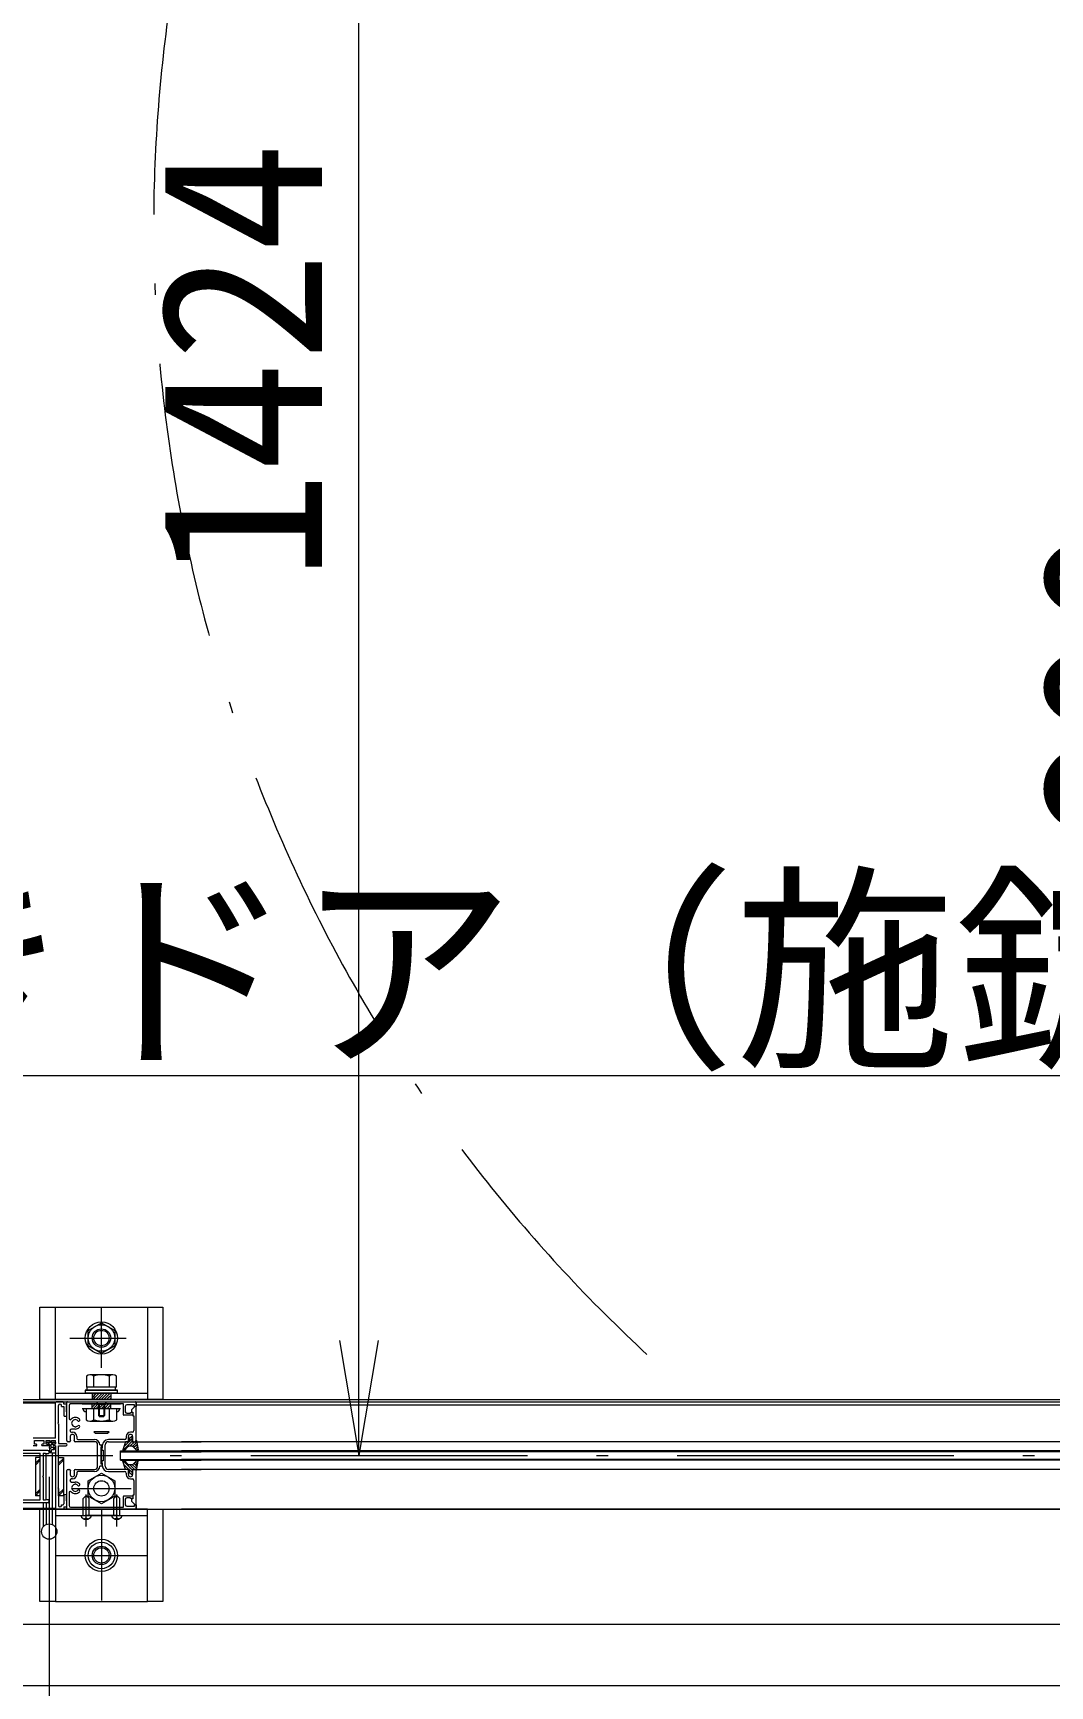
# Model space of a CAD drawing. Header units: millimetres. Extents: x -13466 to 37833, y -11727 to 34084.
# Drawn here: x 8588 to 9250, y 11488 to 12564 of the extents above; entities that cross this region are included whole.
import ezdxf

# ---------------------------------------------------------------- set-up
doc = ezdxf.new("R2010")
doc.units = ezdxf.units.MM
doc.header["$LTSCALE"] = 30
doc.header["$PDSIZE"] = 300
doc.linetypes.add('SXF_一点短鎖線', pattern=[9.25, 6, -1.5, 0.25, -1.5])
for name, color, linetype, lineweight in [('D-BMK', 2, 'SXF_一点短鎖線', 13), ('D-STR-DIM', 7, 'Continuous', 13), ('D-STR-HTXT', 7, 'Continuous', 13), ('D-STR-STR1', 2, 'Continuous', 13), ('D-STR-TXT', 7, 'Continuous', 13)]:
    doc.layers.add(name, color=color, linetype=linetype, lineweight=lineweight)
doc.styles.add('MS ゴシック', font='MS Gothic.ttf')
doc.dimstyles.new('DIM-30-F', dxfattribs={"dimscale": 30, "dimtxt": 3.5, "dimasz": 2.5, "dimexe": 0, "dimexo": 2, "dimgap": 0.8, "dimtad": 1, "dimdec": 0, "dimzin": 0, "dimdsep": 46, "dimtxsty": 'MS ゴシック', "dimblk": 'OPEN', "dimcen": 0.1, "dimaunit": 1, "dimadec": 4, "dimazin": 0, "dimtfac": 1, "dimtdec": 0, "dimtmove": 2, "dimatfit": 3, "dimldrblk": 'OPEN', "dimfxl": 1, "dimtolj": 1, "dimtzin": 0, "dimlwd": -1, "dimlwe": -1, "dimarcsym": 2})

# ---------------------------------------------------------------- blocks, each defined once
blk = doc.blocks.new('_Open')
at = {"color": 0, "linetype": 'ByBlock', "lineweight": -2}
for p, q in [((-1, 0.167), (0, 0)), ((-1, -0.167), (0, 0)), ((0, 0), (-1, 0))]:
    blk.add_line(p, q, dxfattribs=at)
blk = doc.blocks.new('*D16')
at = {"layer": 'D-STR-DIM', "color": 0, "transparency": 16777216}
for p, q in [((10066.3, 11898), (10066.3, 11838)), ((10282.3, 11898), (10282.3, 11838)), ((10207.3, 11838), (10141.3, 11838))]:
    blk.add_line(p, q, dxfattribs=at)
at = {"layer": 'Defpoints', "color": 0, "transparency": 16777216}
for p in [(10066.3, 11838), (10066.3, 11838), (10282.3, 11838)]:
    blk.add_point(p, dxfattribs=at)
at = {"layer": 'D-STR-DIM', "color": 0, "transparency": 16777216, "xscale": 75, "yscale": 75, "zscale": 75, "rotation": 180}
blk.add_blockref('_Open', (10066.3, 11838), dxfattribs=at)
at = {"layer": 'D-STR-DIM', "color": 0, "transparency": 16777216, "xscale": 75, "yscale": 75, "zscale": 75}
blk.add_blockref('_Open', (10282.3, 11838), dxfattribs=at)
at = {"layer": 'D-STR-DIM', "color": 0, "transparency": 16777216, "insert": (10174.3, 12031.5), "char_height": 105, "width": 28696.388, "attachment_point": 5, "style": 'MS ゴシック'}
blk.add_mtext('\\A1;216', dxfattribs=at)
blk = doc.blocks.new('*D18')
at = {"layer": 'D-STR-DIM', "color": 0, "transparency": 16777216}
for p, q in [((9606.3, 12438), (9373.9, 12438)), ((9373.9, 12363), (9373.9, 11913)), ((9606.3, 11838), (9373.9, 11838))]:
    blk.add_line(p, q, dxfattribs=at)
at = {"layer": 'Defpoints', "color": 0, "transparency": 16777216}
for p in [(9666.3, 12438), (9373.9, 11838), (9666.3, 11838)]:
    blk.add_point(p, dxfattribs=at)
at = {"layer": 'D-STR-DIM', "color": 0, "transparency": 16777216, "xscale": 75, "yscale": 75, "zscale": 75}
for p, rotation in [((9373.9, 12438), 90), ((9373.9, 11838), 270)]:
    blk.add_blockref('_Open', p, dxfattribs=dict(at, rotation=rotation))
at = {"layer": 'D-STR-DIM', "color": 0, "transparency": 16777216, "insert": (9297.4, 12138), "char_height": 105, "width": 28708.573, "attachment_point": 5, "rotation": 90, "style": 'MS ゴシック'}
blk.add_mtext('\\A1;600', dxfattribs=at)
blk = doc.blocks.new('*D19')
at = {"layer": 'D-STR-DIM', "color": 0, "transparency": 16777216}
for p, q in [((9666.3, 12498), (9666.3, 12587)), ((9741.3, 12587), (9991.3, 12587)), ((10066.3, 12498), (10066.3, 12587))]:
    blk.add_line(p, q, dxfattribs=at)
at = {"layer": 'Defpoints', "color": 0, "transparency": 16777216}
for p in [(10066.3, 12587), (9666.3, 12438), (10066.3, 12438)]:
    blk.add_point(p, dxfattribs=at)
at = {"layer": 'D-STR-DIM', "color": 0, "transparency": 16777216, "xscale": 75, "yscale": 75, "zscale": 75, "rotation": 180}
blk.add_blockref('_Open', (9666.3, 12587), dxfattribs=at)
at = {"layer": 'D-STR-DIM', "color": 0, "transparency": 16777216, "xscale": 75, "yscale": 75, "zscale": 75}
blk.add_blockref('_Open', (10066.3, 12587), dxfattribs=at)
at = {"layer": 'D-STR-DIM', "color": 0, "transparency": 16777216, "insert": (9866.3, 12663.5), "char_height": 105, "width": 28854.797, "attachment_point": 5, "style": 'MS ゴシック'}
blk.add_mtext('\\A1;400', dxfattribs=at)
blk = doc.blocks.new('*D20')
at = {"layer": 'D-STR-DIM', "color": 0, "transparency": 16777216}
for p, q in [((8743.3, 12827.5), (8769.9, 12881.2)), ((8837.1, 12848), (9599.1, 12471.3)), ((9692.9, 12491.8), (9666.3, 12438))]:
    blk.add_line(p, q, dxfattribs=at)
at = {"layer": 'Defpoints', "color": 0, "transparency": 16777216}
for p in [(8769.9, 12881.2), (9666.3, 12438), (9666.3, 12438)]:
    blk.add_point(p, dxfattribs=at)
at = {"layer": 'D-STR-DIM', "color": 0, "transparency": 16777216, "xscale": 75, "yscale": 75, "zscale": 75}
for p, rotation in [((8769.9, 12881.2), 153.6900675261025), ((9666.3, 12438), 333.6900675261025)]:
    blk.add_blockref('_Open', p, dxfattribs=dict(at, rotation=rotation))
at = {"layer": 'D-STR-DIM', "color": 0, "transparency": 16777216, "insert": (9252, 12728.2), "char_height": 105, "width": 46998.713, "attachment_point": 5, "rotation": 333.6901, "style": 'MS ゴシック'}
blk.add_mtext('\\A1;R1000', dxfattribs=at)
blk = doc.blocks.new('*D21')
at = {"layer": 'D-STR-DIM', "color": 0, "transparency": 16777216}
for p, q in [((8392.3, 13062.4), (8799.8, 13062.4)), ((8799.8, 11713), (8799.8, 12987.4)), ((8784.9, 11638), (8799.8, 11638))]:
    blk.add_line(p, q, dxfattribs=at)
at = {"layer": 'Defpoints', "color": 0, "transparency": 16777216}
for p in [(8332.3, 13062.4), (8799.8, 13062.4), (8724.9, 11638)]:
    blk.add_point(p, dxfattribs=at)
at = {"layer": 'D-STR-DIM', "color": 0, "transparency": 16777216, "xscale": 75, "yscale": 75, "zscale": 75}
for p, rotation in [((8799.8, 13062.4), 90), ((8799.8, 11638), 270)]:
    blk.add_blockref('_Open', p, dxfattribs=dict(at, rotation=rotation))
at = {"layer": 'D-STR-DIM', "color": 0, "transparency": 16777216, "insert": (8723.3, 12350.2), "char_height": 105, "width": 40711.096, "attachment_point": 5, "rotation": 90, "style": 'MS ゴシック'}
blk.add_mtext('\\A1;1424', dxfattribs=at)
blk = doc.blocks.new('*D22')
at = {"layer": 'D-STR-DIM', "color": 0, "transparency": 16777216}
for p, q in [((8392.3, 14138), (8799.8, 14138)), ((8799.8, 14063), (8799.8, 13137.4)), ((8392.3, 13062.4), (8799.8, 13062.4))]:
    blk.add_line(p, q, dxfattribs=at)
at = {"layer": 'Defpoints', "color": 0, "transparency": 16777216}
for p in [(8332.3, 14138), (8332.3, 13062.4), (8799.8, 13062.4)]:
    blk.add_point(p, dxfattribs=at)
at = {"layer": 'D-STR-DIM', "color": 0, "transparency": 16777216, "xscale": 75, "yscale": 75, "zscale": 75}
for p, rotation in [((8799.8, 14138), 90), ((8799.8, 13062.4), 270)]:
    blk.add_blockref('_Open', p, dxfattribs=dict(at, rotation=rotation))
at = {"layer": 'D-STR-DIM', "color": 0, "transparency": 16777216, "insert": (8723.3, 13600.2), "char_height": 105, "width": 38822.375, "attachment_point": 5, "rotation": 90, "style": 'MS ゴシック'}
blk.add_mtext('\\A1;1076', dxfattribs=at)

msp = doc.modelspace()

# ---------------------------------------------------------------- linework, layer by layer
at = {"layer": 'D-BMK', "linetype": 'SXF_一点短鎖線'}
msp.add_line((5399.481, 11638.012), (10988.159, 11638.012), dxfattribs=at)
at = {"layer": 'D-STR-HTXT', "linetype": 'Continuous'}
for points in [[(6032.306, 14288.012), (10432.306, 14288.012), (10432.306, 11488.012), (6032.306, 11488.012), (6032.306, 14288.012)], [(7974.018, 11671.963), (8190.283, 11885.486), (9598.009, 11885.486)]]:
    msp.add_lwpolyline(points, dxfattribs=at)
at = {"layer": 'D-STR-STR1', "linetype": 'Continuous', "lineweight": 9}
for p, q in [((8592.306, 11674.512), (8592.306, 11734.512)), ((8592.306, 11734.512), (8602.306, 11734.512)), ((8602.306, 11674.512), (8602.306, 11734.512)), ((8602.306, 11734.512), (8662.306, 11734.512)), ((8632.306, 11695.174), (8632.306, 11733.851)), ((8662.306, 11734.512), (8662.306, 11674.512)), ((8662.306, 11734.512), (8672.306, 11734.512)), ((8672.306, 11734.512), (8672.306, 11674.512)), ((8623.646, 11719.512), (8632.306, 11724.512)), ((8623.646, 11709.512), (8623.646, 11719.512)), ((8632.306, 11724.512), (8640.967, 11719.512)), ((8640.967, 11719.512), (8640.967, 11709.512)), ((8611.815, 11714.512), (8648.439, 11714.512)), ((8632.306, 11704.512), (8623.646, 11709.512)), ((8640.967, 11709.512), (8632.306, 11704.512)), ((8622.506, 11689.779), (8622.506, 11682.512)), ((8639.806, 11690.637), (8624.806, 11690.637)), ((8627.306, 11682.512), (8627.306, 11689.779)), ((8637.306, 11689.779), (8637.306, 11682.512)), ((8642.106, 11682.512), (8642.106, 11689.779)), ((8602.306, 11678.512), (8662.306, 11678.512)), ((8621.806, 11680.512), (8621.806, 11678.512)), ((8642.806, 11680.512), (8621.806, 11680.512)), ((8621.806, 11680.512), (8642.806, 11680.512)), ((8642.806, 11678.512), (8621.806, 11678.512)), ((8642.106, 11682.512), (8622.506, 11682.512)), ((8642.106, 11680.512), (8622.506, 11680.512)), ((8623.106, 11680.512), (8623.106, 11682.512)), ((8641.506, 11680.512), (8623.106, 11680.512)), ((8626.306, 11678.512), (8626.306, 11674.512)), ((8626.306, 11677.521), (8627.297, 11678.512)), ((8626.306, 11675.754), (8627.306, 11676.754)), ((8627.306, 11676.754), (8628.306, 11677.754)), ((8627.306, 11674.986), (8628.306, 11675.986)), ((8628.306, 11677.754), (8629.065, 11678.512)), ((8628.306, 11675.986), (8630.833, 11678.512)), ((8628.601, 11674.512), (8632.306, 11678.218)), ((8630.368, 11674.512), (8632.306, 11676.45)), ((8632.306, 11678.218), (8632.601, 11678.512)), ((8632.306, 11676.45), (8634.368, 11678.512)), ((8632.306, 11674.683), (8636.136, 11678.512)), ((8633.904, 11674.512), (8636.306, 11676.915)), ((8636.306, 11676.915), (8637.306, 11677.915)), ((8636.306, 11675.147), (8637.306, 11676.147)), ((8637.306, 11677.915), (8637.904, 11678.512)), ((8637.306, 11676.147), (8638.306, 11677.147)), ((8637.44, 11674.512), (8638.306, 11675.379)), ((8638.306, 11678.512), (8638.306, 11674.512)), ((8641.506, 11680.512), (8641.506, 11682.512)), ((8642.806, 11678.512), (8642.806, 11680.512)), ((8602.306, 11674.512), (8592.306, 11674.512)), ((8662.306, 11674.512), (8602.306, 11674.512)), ((8626.833, 11674.512), (8627.306, 11674.986)), ((8632.136, 11674.512), (8632.306, 11674.683)), ((8635.672, 11674.512), (8636.306, 11675.147)), ((8672.306, 11674.512), (8662.306, 11674.512)), ((8622.306, 11612.012), (8620.306, 11610.012)), ((8622.306, 11591.904), (8622.306, 11612.691)), ((8622.306, 11612.012), (8624.306, 11610.012)), ((8642.306, 11612.012), (8640.306, 11610.012)), ((8642.306, 11591.904), (8642.306, 11612.691)), ((8642.306, 11612.012), (8644.306, 11610.012)), ((8592.306, 11543.012), (8592.306, 11603.012)), ((8592.306, 11603.012), (8672.306, 11603.012)), ((8602.306, 11603.012), (8602.306, 11543.012)), ((8662.306, 11603.012), (8602.306, 11603.012)), ((8610.106, 11603.012), (8654.506, 11603.012)), ((8620.306, 11599.012), (8620.306, 11610.012)), ((8624.306, 11599.012), (8624.306, 11610.012)), ((8632.306, 11603.012), (8632.306, 11545.685)), ((8640.306, 11599.012), (8640.306, 11610.012)), ((8644.306, 11599.012), (8644.306, 11610.012)), ((8662.306, 11543.012), (8662.306, 11603.012)), ((8672.306, 11603.012), (8672.306, 11543.012)), ((8602.306, 11599.012), (8662.306, 11599.012)), ((8618.806, 11599.012), (8625.806, 11599.012)), ((8619.306, 11599.012), (8625.306, 11599.012)), ((8642.806, 11599.012), (8621.806, 11599.012)), ((8632.306, 11592.351), (8632.306, 11543.674)), ((8638.806, 11599.012), (8645.806, 11599.012)), ((8639.306, 11599.012), (8645.306, 11599.012)), ((8602.968, 11573.012), (8661.645, 11573.012)), ((8602.306, 11543.012), (8592.306, 11543.012)), ((8602.306, 11543.012), (8662.306, 11543.012)), ((8672.306, 11543.012), (8662.306, 11543.012))]:
    msp.add_line(p, q, dxfattribs=at)
at = {"layer": 'D-STR-STR1', "linetype": 'Continuous'}
for p, q in [((6227.007, 11673.013), (10237.306, 11673.013)), ((6283.808, 11674.513), (10180.806, 11674.513)), ((7862.306, 11672.312), (8602.306, 11672.312)), ((8602.306, 11649.312), (8602.306, 11672.512)), ((8607.306, 11673.012), (8602.806, 11673.012)), ((8604.306, 11659.471), (8604.306, 11670.512)), ((8606.306, 11670.012), (8606.306, 11670.512)), ((8606.306, 11670.012), (8607.806, 11670.012)), ((8607.806, 11671.512), (8607.806, 11672.512)), ((8609.806, 11671.512), (8607.806, 11671.512)), ((8607.806, 11670.012), (8607.806, 11664.012)), ((8609.606, 11667.471), (8609.606, 11670.512)), ((8609.606, 11670.512), (8609.806, 11670.512)), ((8609.606, 11666.554), (8609.606, 11664.512)), ((8610.106, 11673.012), (8609.806, 11673.012)), ((8609.806, 11647.812), (8609.806, 11672.712)), ((8609.806, 11670.512), (8609.806, 11671.512)), ((8610.106, 11673.012), (8654.506, 11673.012)), ((8611.206, 11670.612), (8611.206, 11662.145)), ((8646.606, 11671.612), (8612.206, 11671.612)), ((8619.806, 11671.612), (8644.806, 11671.612)), ((8619.806, 11668.612), (8644.806, 11668.612)), ((8622.306, 11668.612), (8622.306, 11661.345)), ((8622.306, 11668.612), (8642.306, 11668.612)), ((8626.306, 11668.612), (8626.306, 11671.612)), ((8626.306, 11671.334), (8626.585, 11671.612)), ((8626.306, 11669.566), (8628.353, 11671.612)), ((8627.121, 11668.612), (8630.121, 11671.612)), ((8627.306, 11661.345), (8627.306, 11668.612)), ((8628.806, 11673.012), (8635.806, 11673.012)), ((8628.806, 11673.012), (8630.306, 11671.512)), ((8628.889, 11668.612), (8631.889, 11671.612)), ((8630.306, 11671.612), (8630.306, 11668.612)), ((8630.306, 11671.512), (8634.306, 11671.512)), ((8630.306, 11671.512), (8630.306, 11664.115)), ((8630.656, 11668.612), (8632.306, 11670.263)), ((8630.806, 11671.512), (8630.806, 11663.512)), ((8632.306, 11670.263), (8633.656, 11671.612)), ((8632.424, 11668.612), (8635.424, 11671.612)), ((8633.806, 11671.512), (8633.806, 11663.512)), ((8634.192, 11668.612), (8637.192, 11671.612)), ((8635.806, 11673.012), (8634.306, 11671.512)), ((8634.306, 11671.612), (8634.306, 11668.612)), ((8634.306, 11671.512), (8634.306, 11664.115)), ((8635.96, 11668.612), (8638.306, 11670.959)), ((8637.306, 11668.612), (8637.306, 11661.345)), ((8637.727, 11668.612), (8638.306, 11669.191)), ((8638.306, 11668.612), (8638.306, 11671.612)), ((8642.306, 11661.345), (8642.306, 11668.612)), ((8646.606, 11664.612), (8646.606, 11671.612)), ((8647.806, 11670.012), (8647.806, 11666.512)), ((8653.806, 11671.012), (8648.806, 11671.012)), ((8648.806, 11665.512), (8651.206, 11665.512)), ((8651.206, 11665.512), (8651.206, 11666.012)), ((8651.206, 11666.012), (8652.706, 11666.012)), ((8654.006, 11669.912), (8651.906, 11667.812)), ((8651.906, 11667.812), (8651.906, 11666.212)), ((8651.906, 11666.212), (8652.806, 11666.212)), ((8652.706, 11666.012), (8652.706, 11664.612)), ((8652.806, 11666.212), (8652.806, 11663.912)), ((8653.806, 11670.012), (8653.806, 11671.012)), ((8654.806, 11670.012), (8653.806, 11670.012)), ((8654.806, 11669.912), (8654.006, 11669.912)), ((8654.506, 11673.012), (9436.665, 11673.012)), ((8654.806, 11672.712), (8654.806, 11670.012)), ((8654.806, 11647.812), (8654.806, 11672.712)), ((9459.806, 11670.812), (8654.806, 11670.812)), ((8654.806, 11647.812), (8654.806, 11669.912)), ((8683.377, 11673.012), (8683.385, 11673.012)), ((8604.306, 11658.554), (8604.306, 11654.712)), ((8609.806, 11663.512), (8608.306, 11663.512)), ((8609.806, 11664.512), (8609.606, 11664.512)), ((8609.806, 11663.512), (8609.806, 11664.512)), ((8613.113, 11659.512), (8612.806, 11659.012)), ((8612.806, 11659.012), (8613.113, 11658.512)), ((8615.306, 11655.262), (8612.831, 11655.262)), ((8615.306, 11661.512), (8614.806, 11661.206)), ((8614.806, 11656.819), (8615.306, 11656.512)), ((8615.806, 11661.206), (8615.306, 11661.512)), ((8615.306, 11656.512), (8615.806, 11656.819)), ((8624.806, 11660.487), (8639.806, 11660.487)), ((8630.306, 11664.115), (8630.806, 11663.615)), ((8630.306, 11664.012), (8634.306, 11664.012)), ((8630.806, 11663.512), (8633.806, 11663.512)), ((8633.806, 11663.615), (8634.306, 11664.115)), ((8652.406, 11664.312), (8646.906, 11664.312)), ((8652.806, 11663.912), (8653.406, 11663.912)), ((8653.406, 11663.912), (8653.406, 11659.471)), ((8653.406, 11658.554), (8653.406, 11654.212)), ((8602.306, 11649.312), (8587.806, 11649.312)), ((8589.806, 11644.312), (8587.806, 11644.312)), ((8588.806, 11647.812), (8594.806, 11647.812)), ((8588.806, 11645.312), (8588.806, 11647.812)), ((8589.806, 11645.312), (8588.806, 11645.312)), ((8594.806, 11645.312), (8593.806, 11645.312)), ((8597.306, 11644.312), (8593.806, 11644.312)), ((8594.806, 11647.812), (8594.806, 11645.312)), ((8596.306, 11647.812), (8598.806, 11647.812)), ((8596.306, 11645.312), (8596.306, 11647.812)), ((8596.306, 11646.812), (8602.306, 11646.812)), ((8597.306, 11645.312), (8596.306, 11645.312)), ((8596.806, 11645.412), (8598.31, 11645.412)), ((8599.1, 11646.812), (8597.7, 11645.412)), ((8598.31, 11645.412), (8598.442, 11639.812)), ((8599.489, 11645.08), (8598.345, 11643.936)), ((8599.842, 11643.312), (8598.393, 11641.863)), ((8598.806, 11647.812), (8598.806, 11646.812)), ((8598.806, 11646.812), (8599.806, 11646.812)), ((8599.476, 11645.412), (8601.806, 11645.412)), ((8599.558, 11643.312), (8599.476, 11645.412)), ((8601.551, 11643.312), (8599.558, 11643.312)), ((8599.806, 11647.812), (8602.306, 11647.812)), ((8599.806, 11646.812), (8599.806, 11647.812)), ((8601.221, 11646.812), (8599.821, 11645.412)), ((8601.858, 11643.207), (8600.464, 11641.812)), ((8602.306, 11645.312), (8601.306, 11645.312)), ((8602.306, 11644.312), (8601.306, 11644.312)), ((8602.306, 11645.312), (8602.306, 11647.812)), ((8602.306, 11646.812), (8602.306, 11645.912)), ((8602.306, 11646.812), (8602.306, 11645.912)), ((8602.306, 11644.312), (8602.306, 11603.512)), ((8604.306, 11653.512), (8604.306, 11645.812)), ((8604.306, 11645.812), (8609.306, 11645.812)), ((8604.306, 11644.312), (8609.306, 11644.312)), ((8604.306, 11617.471), (8604.306, 11644.312)), ((8609.806, 11645.246), (8609.806, 11644.812)), ((8611.406, 11647.012), (8610.606, 11647.012)), ((8612.006, 11650.412), (8612.006, 11648.012)), ((8612.006, 11648.012), (8612.206, 11648.012)), ((8612.206, 11648.012), (8612.206, 11647.812)), ((8612.831, 11653.212), (8613.406, 11653.212)), ((8614.606, 11647.812), (8614.606, 11648.012)), ((8614.606, 11648.012), (8614.806, 11648.012)), ((8614.806, 11648.012), (8614.806, 11650.412)), ((8627.806, 11647.012), (8615.406, 11647.012)), ((8616.206, 11650.412), (8616.206, 11649.212)), ((8617.006, 11648.412), (8627.806, 11648.412)), ((8627.306, 11653.512), (8628.306, 11652.512)), ((8637.306, 11653.512), (8627.306, 11653.512)), ((8628.306, 11652.512), (8636.306, 11652.512)), ((8629.806, 11638.471), (8629.806, 11645.012)), ((8631.206, 11645.012), (8632.806, 11645.012)), ((8632.806, 11643.512), (8631.806, 11643.512)), ((8631.806, 11643.512), (8631.806, 11638.012)), ((8632.306, 11632.838), (8632.306, 11644.418)), ((8632.806, 11645.012), (8632.806, 11643.512)), ((8632.806, 11644.412), (8632.806, 11643.012)), ((8634.806, 11638.471), (8634.806, 11645.012)), ((8636.306, 11652.512), (8637.306, 11653.512)), ((8647.406, 11648.412), (8636.806, 11648.412)), ((8636.806, 11647.012), (8649.206, 11647.012)), ((8636.806, 11647.012), (8649.206, 11647.012)), ((8648.011, 11647.012), (8646.27, 11641.667)), ((8652.256, 11647.292), (8646.284, 11641.319)), ((8650.209, 11647.012), (8646.949, 11643.752)), ((8647.056, 11641.012), (8649.786, 11643.858)), ((8648.442, 11647.012), (8647.802, 11646.373)), ((8650.492, 11647.012), (8648.011, 11647.012)), ((8648.406, 11650.412), (8648.406, 11649.412)), ((8649.806, 11648.012), (8649.806, 11650.412)), ((8649.806, 11648.012), (8649.806, 11650.412)), ((8650.006, 11648.012), (8649.806, 11648.012)), ((8650.006, 11648.012), (8649.806, 11648.012)), ((8650.006, 11647.812), (8650.006, 11648.012)), ((8650.006, 11647.812), (8650.006, 11648.012)), ((8652.366, 11644.012), (8650.147, 11644.012)), ((8652.25, 11650.82), (8650.492, 11649.062)), ((8650.492, 11649.696), (8650.492, 11647.012)), ((8652.256, 11649.059), (8650.492, 11647.295)), ((8653.745, 11647.012), (8650.745, 11644.012)), ((8652.406, 11653.212), (8651.206, 11653.212)), ((8652.256, 11647.012), (8652.256, 11650.812)), ((8652.256, 11647.012), (8654.806, 11647.012)), ((8652.606, 11648.012), (8652.406, 11648.012)), ((8652.406, 11648.012), (8652.406, 11647.812)), ((8652.606, 11648.012), (8652.406, 11648.012)), ((8652.406, 11648.012), (8652.406, 11647.812)), ((8654.806, 11646.306), (8652.496, 11643.995)), ((8652.606, 11650.412), (8652.606, 11648.012)), ((8652.606, 11650.412), (8652.606, 11648.012)), ((8655.456, 11641.012), (8652.727, 11643.858)), ((8653.206, 11647.012), (8654.006, 11647.012)), ((8653.206, 11647.012), (8654.006, 11647.012)), ((8654.806, 11644.538), (8653.412, 11643.144)), ((8654.006, 11647.012), (8697.112, 11647.012)), ((8654.806, 11648.012), (8654.806, 11647.012)), ((8655.306, 11646.805), (8654.806, 11646.306)), ((8655.58, 11645.312), (8654.806, 11644.538)), ((8655.855, 11643.819), (8654.806, 11642.771)), ((8655.114, 11647.849), (8656.252, 11641.662)), ((9460.606, 11647.012), (8684.432, 11647.012)), ((8597.306, 11641.312), (8554.306, 11641.312)), ((8572.106, 11639.512), (8592.506, 11639.512)), ((8589.306, 11636.812), (8589.306, 11611.812)), ((8592.506, 11636.812), (8589.306, 11636.812)), ((8589.307, 11632.979), (8592.506, 11636.179)), ((8589.307, 11631.848), (8592.506, 11635.048)), ((8592.506, 11609.112), (8592.506, 11639.512)), ((8594.306, 11639.512), (8594.306, 11624.612)), ((8594.306, 11639.512), (8595.806, 11639.512)), ((8595.806, 11639.512), (8595.806, 11639.312)), ((8595.806, 11639.312), (8597.806, 11639.312)), ((8596.306, 11609.312), (8596.306, 11639.512)), ((8598.306, 11640.312), (8598.306, 11639.812)), ((8599.294, 11639.812), (8598.442, 11639.812)), ((8599.798, 11641.147), (8598.464, 11639.812)), ((8599.744, 11640.095), (8599.833, 11641.812)), ((8601.187, 11641.812), (8599.833, 11641.812)), ((8600.306, 11639.512), (8600.306, 11593.095)), ((8602.306, 11639.512), (8600.306, 11639.512)), ((8601.955, 11642.518), (8601.591, 11642.018)), ((8602.306, 11639.512), (8602.306, 11591.512)), ((8604.306, 11636.812), (8607.506, 11636.812)), ((8604.306, 11611.812), (8604.306, 11636.812)), ((8607.506, 11636.179), (8604.306, 11632.979)), ((8607.506, 11635.048), (8604.306, 11631.848)), ((8607.506, 11636.812), (8607.506, 11611.812)), ((8622.484, 11638.012), (8639.745, 11638.012)), ((8629.806, 11631.012), (8629.806, 11637.554)), ((8631.806, 11638.012), (8631.806, 11632.512)), ((8631.806, 11632.512), (8632.806, 11632.512)), ((8632.806, 11643.012), (8632.506, 11643.012)), ((8632.506, 11643.012), (8632.506, 11641.512)), ((8632.506, 11641.512), (8633.406, 11641.512)), ((8633.406, 11634.512), (8632.506, 11634.512)), ((8632.506, 11634.512), (8632.506, 11633.012)), ((8632.506, 11633.012), (8632.806, 11633.012)), ((8632.806, 11633.012), (8632.806, 11631.612)), ((8632.806, 11632.512), (8632.806, 11631.012)), ((8633.406, 11641.512), (8633.406, 11634.512)), ((8634.806, 11631.012), (8634.806, 11637.554)), ((8644.806, 11635.012), (8644.806, 11641.012)), ((8644.806, 11641.012), (8697.112, 11641.012)), ((8644.806, 11640.512), (8697.112, 11640.512)), ((8644.806, 11635.512), (8697.112, 11635.512)), ((8644.806, 11635.012), (8697.112, 11635.012)), ((8648.011, 11629.012), (8646.27, 11634.358)), ((8652.256, 11628.733), (8646.284, 11634.706)), ((8646.745, 11641.012), (8647.056, 11641.012)), ((8646.745, 11635.012), (8647.056, 11635.012)), ((8647.056, 11635.012), (8649.786, 11632.166)), ((8655.456, 11635.012), (8652.727, 11632.166)), ((8654.806, 11631.486), (8653.412, 11632.881)), ((8654.806, 11642.771), (8654.278, 11642.242)), ((8654.806, 11633.254), (8654.278, 11633.783)), ((8655.855, 11632.206), (8654.806, 11633.254)), ((8655.114, 11628.176), (8656.252, 11634.362)), ((8656.13, 11642.326), (8655.143, 11641.339)), ((8656.13, 11633.698), (8655.143, 11634.685)), ((8655.775, 11635.012), (8655.456, 11635.012)), ((9469.806, 11641.012), (8684.432, 11641.012)), ((9469.806, 11640.512), (8684.432, 11640.512)), ((9469.806, 11635.512), (8684.432, 11635.512)), ((9469.806, 11635.012), (8684.432, 11635.012)), ((8594.306, 11624.612), (8594.006, 11624.312)), ((8594.306, 11624.012), (8594.006, 11624.312)), ((8594.306, 11624.012), (8594.306, 11609.112)), ((8598.475, 10881.994), (8598.475, 11624.255)), ((8609.806, 11603.312), (8609.806, 11628.212)), ((8610.606, 11629.012), (8611.406, 11629.012)), ((8612.206, 11628.012), (8612.006, 11628.012)), ((8612.006, 11628.012), (8612.006, 11625.612)), ((8612.206, 11628.212), (8612.206, 11628.012)), ((8613.406, 11622.812), (8612.831, 11622.812)), ((8614.606, 11628.012), (8614.606, 11628.212)), ((8614.806, 11628.012), (8614.606, 11628.012)), ((8614.806, 11625.612), (8614.806, 11628.012)), ((8615.406, 11629.012), (8627.806, 11629.012)), ((8616.206, 11626.812), (8616.206, 11625.612)), ((8627.806, 11627.612), (8617.006, 11627.612)), ((8623.646, 11621.612), (8632.306, 11626.612)), ((8623.646, 11611.612), (8623.646, 11621.612)), ((8632.806, 11631.012), (8631.206, 11631.012)), ((8632.306, 11626.612), (8640.967, 11621.612)), ((8649.206, 11629.012), (8636.806, 11629.012)), ((8649.206, 11629.012), (8636.806, 11629.012)), ((8636.806, 11627.612), (8647.406, 11627.612)), ((8640.967, 11621.612), (8640.967, 11611.612)), ((8650.209, 11629.012), (8646.949, 11632.273)), ((8648.442, 11629.012), (8647.802, 11629.652)), ((8650.492, 11629.012), (8648.011, 11629.012)), ((8648.406, 11626.612), (8648.406, 11625.612)), ((8649.806, 11625.612), (8649.806, 11628.012)), ((8649.806, 11628.012), (8650.006, 11628.012)), ((8649.806, 11625.612), (8649.806, 11628.012)), ((8649.806, 11628.012), (8650.006, 11628.012)), ((8650.006, 11628.012), (8650.006, 11628.212)), ((8650.006, 11628.012), (8650.006, 11628.212)), ((8652.366, 11632.012), (8650.147, 11632.012)), ((8650.492, 11626.329), (8650.492, 11629.012)), ((8652.256, 11626.965), (8650.492, 11628.73)), ((8652.25, 11625.204), (8650.492, 11626.962)), ((8653.745, 11629.012), (8650.745, 11632.012)), ((8651.206, 11622.812), (8652.406, 11622.812)), ((8652.256, 11629.012), (8654.806, 11629.012)), ((8652.256, 11629.012), (8652.256, 11625.213)), ((8652.406, 11628.212), (8652.406, 11628.012)), ((8652.406, 11628.212), (8652.406, 11628.012)), ((8652.406, 11628.012), (8652.606, 11628.012)), ((8652.406, 11628.012), (8652.606, 11628.012)), ((8654.806, 11629.719), (8652.496, 11632.029)), ((8652.606, 11628.012), (8652.606, 11625.612)), ((8652.606, 11628.012), (8652.606, 11625.612)), ((8654.006, 11629.012), (8653.206, 11629.012)), ((8654.006, 11629.012), (8653.206, 11629.012)), ((8653.406, 11621.812), (8653.406, 11617.471)), ((8654.006, 11629.012), (8697.112, 11629.012)), ((8655.58, 11630.713), (8654.806, 11631.486)), ((8655.306, 11629.22), (8654.806, 11629.719)), ((8654.806, 11628.012), (8654.806, 11629.012)), ((8654.806, 11606.112), (8654.806, 11628.212)), ((8654.806, 11603.312), (8654.806, 11628.212)), ((9460.606, 11629.012), (8684.432, 11629.012)), ((8592.506, 11616.179), (8589.306, 11612.979)), ((8592.506, 11615.048), (8589.306, 11611.848)), ((8592.506, 11611.812), (8589.306, 11611.812)), ((8604.306, 11616.554), (8604.306, 11605.512)), ((8607.506, 11616.179), (8604.306, 11612.979)), ((8607.506, 11615.048), (8604.306, 11611.848)), ((8607.506, 11611.812), (8604.306, 11611.812)), ((8607.806, 11612.012), (8607.806, 11606.512)), ((8609.806, 11612.512), (8608.306, 11612.512)), ((8609.606, 11609.471), (8609.606, 11611.512)), ((8609.606, 11611.512), (8609.806, 11611.512)), ((8609.806, 11611.512), (8609.806, 11612.512)), ((8611.206, 11613.88), (8611.206, 11605.412)), ((8613.113, 11617.512), (8612.806, 11617.012)), ((8612.806, 11617.012), (8613.113, 11616.512)), ((8612.831, 11620.762), (8615.306, 11620.762)), ((8612.968, 11616.612), (8651.645, 11616.612)), ((8615.306, 11619.512), (8614.806, 11619.206)), ((8614.806, 11614.819), (8615.306, 11614.512)), ((8615.806, 11619.206), (8615.306, 11619.512)), ((8615.306, 11614.512), (8615.806, 11614.819)), ((8622.306, 11612.012), (8620.306, 11610.012)), ((8622.306, 11612.012), (8624.306, 11610.012)), ((8632.306, 11606.612), (8623.646, 11611.612)), ((8640.967, 11611.612), (8632.306, 11606.612)), ((8642.306, 11612.012), (8640.306, 11610.012)), ((8642.306, 11612.012), (8644.306, 11610.012)), ((8646.606, 11604.412), (8646.606, 11611.412)), ((8646.906, 11611.712), (8652.406, 11611.712)), ((8652.706, 11611.412), (8652.706, 11610.012)), ((8653.406, 11612.112), (8652.806, 11612.112)), ((8652.806, 11612.112), (8652.806, 11609.812)), ((8653.406, 11616.554), (8653.406, 11612.112)), ((6227.007, 11603.013), (10237.306, 11603.013)), ((7862.306, 11603.712), (8602.306, 11603.712)), ((8597.306, 11607.312), (8554.306, 11607.312)), ((8572.106, 11609.112), (8592.506, 11609.112)), ((8594.306, 11609.112), (8595.806, 11609.112)), ((8594.306, 11607.312), (8594.306, 11591.512)), ((8595.806, 11609.312), (8597.806, 11609.312)), ((8595.806, 11609.112), (8595.806, 11609.312)), ((8596.306, 11607.312), (8596.306, 11593.095)), ((8598.306, 11608.312), (8598.306, 11608.812)), ((8607.306, 11603.012), (8602.806, 11603.012)), ((8606.306, 11606.012), (8607.306, 11606.012)), ((8606.306, 11605.512), (8606.306, 11606.012)), ((8607.806, 11604.512), (8609.806, 11604.512)), ((8607.806, 11604.512), (8607.806, 11603.512)), ((8610.106, 11603.012), (8609.296, 11603.012)), ((8609.606, 11608.554), (8609.606, 11605.512)), ((8609.606, 11605.512), (8609.806, 11605.512)), ((8609.806, 11604.512), (8609.806, 11605.512)), ((8654.506, 11603.012), (8610.106, 11603.012)), ((8612.206, 11604.412), (8646.606, 11604.412)), ((8652.306, 11603.012), (8612.306, 11603.012)), ((8647.806, 11609.512), (8647.806, 11606.012)), ((8651.206, 11610.512), (8648.806, 11610.512)), ((8648.806, 11605.012), (8653.806, 11605.012)), ((8651.206, 11610.012), (8651.206, 11610.512)), ((8652.706, 11610.012), (8651.206, 11610.012)), ((8652.806, 11609.812), (8651.906, 11609.812)), ((8651.906, 11609.812), (8651.906, 11608.212)), ((8651.906, 11608.212), (8654.006, 11606.112)), ((8653.806, 11605.012), (8653.806, 11606.012)), ((8653.806, 11606.012), (8654.806, 11606.012)), ((8654.006, 11606.112), (8654.806, 11606.112)), ((8654.506, 11603.012), (8697.112, 11603.012)), ((8654.806, 11606.012), (8654.806, 11603.312)), ((8675.716, 11603.012), (8675.675, 11603.012)), ((9460.106, 11603.012), (8684.432, 11603.012)), ((8702.993, 11603.012), (8703.033, 11603.012)), ((10392.307, 11528.013), (6072.308, 11528.012)), ((10392.307, 11528.013), (6072.308, 11528.012))]:
    msp.add_line(p, q, dxfattribs=at)
at = {"layer": 'D-STR-STR1', "linetype": 'Continuous', "lineweight": 9}
for centre, radius in [((8632.306, 11714.512), 10.5), ((8632.306, 11714.512), 8.66), ((8632.306, 11714.512), 6), ((8632.306, 11714.512), 5), ((8632.306, 11573.012), 10.5), ((8632.306, 11573.012), 8.66), ((8632.306, 11573.012), 6), ((8632.306, 11573.012), 5)]:
    msp.add_circle(centre, radius, dxfattribs=at)
at = {"layer": 'D-STR-STR1', "linetype": 'Continuous'}
for centre, radius in [((8632.306, 11616.612), 8.66), ((8632.306, 11616.612), 5), ((8598.306, 11588.512), 5)]:
    msp.add_circle(centre, radius, dxfattribs=at)
at = {"layer": 'D-STR-STR1', "linetype": 'SXF_一点短鎖線'}
msp.add_arc((9666.306, 12438.012), 1000, 89.730351, 228.390823, dxfattribs=at)
at = {"layer": 'D-STR-STR1', "linetype": 'Continuous', "lineweight": 9}
for centre, radius, start, end in [((8624.906, 11686.851), 3.786, 50.661802, 129.338198), ((8632.306, 11675.637), 15, 70.528779, 109.471221), ((8639.706, 11686.851), 3.786, 50.661802, 129.338198), ((8622.306, 11600.068), 3.656, 196.785848, 343.214152), ((8620.866, 11598.592), 1.778, 261.452779, 324.120772), ((8623.667, 11598.456), 1.635, 213.655992, 285.028049), ((8642.306, 11600.068), 3.656, 196.785848, 343.214152), ((8640.866, 11598.592), 1.778, 261.452779, 324.120772), ((8643.667, 11598.456), 1.635, 213.655992, 285.028049)]:
    msp.add_arc(centre, radius, start, end, dxfattribs=at)
at = {"layer": 'D-STR-STR1', "linetype": 'Continuous'}
for centre, radius, start, end in [((8602.806, 11672.512), 0.5, 90, 180), ((8605.306, 11670.512), 1, 0, 180), ((8607.306, 11672.512), 0.5, 0.001312, 89.998253), ((8609.806, 11667.012), 0.5, 113.577942, 246.421844), ((8610.106, 11672.712), 0.3, 90, 180), ((8612.206, 11670.612), 1, 90, 180), ((8622.306, 11668.612), 2, 180, 270), ((8642.306, 11668.612), 2, 270, 0), ((8646.906, 11664.612), 0.3, 180, 270), ((8648.806, 11670.012), 1, 90, 180), ((8648.806, 11666.512), 1, 180, 270), ((8652.406, 11664.612), 0.3, 270, 0), ((8654.506, 11672.712), 0.3, 0, 90), ((8604.506, 11659.012), 0.5, 113.578255, 246.421753), ((8604.306, 11654.412), 0.3, 270, 90), ((8604.306, 11653.812), 0.3, 270, 90), ((8608.306, 11664.012), 0.5, 180.001312, 269.99826), ((8612.006, 11662.145), 0.8, 180, 316.491707), ((8612.831, 11654.237), 1.025, 90, 270), ((8615.306, 11659.012), 3.75, 44.477512, 136.491707), ((8615.306, 11659.012), 2.25, 102.839588, 167.160412), ((8615.306, 11659.012), 2.25, 192.839588, 257.160412), ((8615.306, 11659.012), 3.75, 270, 315.522488), ((8615.306, 11659.012), 2.25, 44.477512, 77.160412), ((8615.306, 11659.012), 2.25, 282.839588, 315.522488), ((8617.447, 11661.114), 0.75, 224.477512, 44.477512), ((8617.447, 11656.91), 0.75, 315.522488, 135.522488), ((8624.806, 11664.559), 4.072, 232.121121, 307.878879), ((8632.306, 11675.487), 15, 250.528779, 289.471221), ((8639.806, 11664.559), 4.072, 232.121121, 307.878879), ((8652.406, 11654.212), 1, 270, 0), ((8653.206, 11659.012), 0.5, 293.578178, 66.421822), ((8589.806, 11644.812), 0.5, 270, 90), ((8593.806, 11644.812), 0.5, 90, 270), ((8596.806, 11645.912), 0.5, 180, 270), ((8597.306, 11644.812), 0.5, 270, 90), ((8601.306, 11644.812), 0.5, 90, 270), ((8601.551, 11642.812), 0.5, 323.970825, 90), ((8601.806, 11645.912), 0.5, 270, 0), ((8609.306, 11645.312), 0.5, 0.001312, 89.998253), ((8609.306, 11644.812), 0.5, 270.00174, 359.998688), ((8610.606, 11647.812), 0.8, 180, 270), ((8611.406, 11647.812), 0.8, 270, 360), ((8613.406, 11650.412), 1.4, 360, 180), ((8613.406, 11650.412), 2.8, 360, 90), ((8615.406, 11647.812), 0.8, 180, 270), ((8617.006, 11649.212), 0.8, 180, 270), ((8627.806, 11645.012), 3.4, 0, 90), ((8627.806, 11645.012), 2, 0, 90), ((8636.806, 11644.412), 4, 90, 180), ((8636.806, 11645.012), 2, 90, 180), ((8647.406, 11649.412), 1, 270, 0), ((8651.206, 11650.412), 2.8, 90, 180), ((8649.206, 11647.812), 0.8, 270, 360), ((8649.206, 11647.812), 0.8, 270, 0), ((8650.147, 11643.512), 0.5, 90, 136.197155), ((8651.206, 11650.412), 1.4, 0, 180), ((8652.366, 11643.512), 0.5, 43.802845, 90), ((8653.206, 11647.812), 0.8, 180, 270), ((8653.206, 11647.812), 0.8, 180, 270), ((8654.006, 11647.812), 0.8, 270, 360), ((8654.006, 11647.812), 0.8, 270, 360), ((8597.306, 11640.312), 1, 0, 90), ((8597.806, 11639.812), 0.5, 270, 0), ((8599.294, 11640.312), 0.5, 270, 334.205967), ((8601.187, 11642.312), 0.5, 270, 323.970825), ((8629.606, 11638.012), 0.5, 293.578178, 66.421822), ((8635.006, 11638.012), 0.5, 113.578178, 180), ((8635.006, 11638.012), 0.5, 180, 246.421822), ((8646.745, 11641.512), 0.5, 161.959686, 270), ((8646.745, 11634.512), 0.5, 90, 198.040314), ((8655.775, 11641.512), 0.5, 270, 17.45477), ((8655.775, 11634.512), 0.5, 342.54523, 90), ((8573.475, 11589.053), 707.501, 177.139106, 272.025004), ((8610.606, 11628.212), 0.8, 90, 180), ((8611.406, 11628.212), 0.8, 0, 90), ((8612.831, 11621.787), 1.025, 90, 270), ((8613.406, 11625.612), 1.4, 180, 0), ((8613.406, 11625.612), 2.8, 270, 0), ((8615.406, 11628.212), 0.8, 90, 180), ((8617.006, 11626.812), 0.8, 90, 180), ((8627.806, 11631.012), 2, 270, 0), ((8627.806, 11631.012), 3.4, 270, 0), ((8636.806, 11631.612), 4, 180, 270), ((8636.806, 11631.012), 2, 180, 270), ((8647.406, 11626.612), 1, 0, 90), ((8651.206, 11625.612), 2.8, 180, 270), ((8649.206, 11628.212), 0.8, 360, 90), ((8649.206, 11628.212), 0.8, 360, 90), ((8650.147, 11632.512), 0.5, 223.802845, 270), ((8651.206, 11625.612), 1.4, 180, 0), ((8652.366, 11632.512), 0.5, 270, 316.197155), ((8653.206, 11628.212), 0.8, 90, 180), ((8653.206, 11628.212), 0.8, 90, 180), ((8652.406, 11621.812), 1, 0, 90), ((8654.006, 11628.212), 0.8, 360, 90), ((8654.006, 11628.212), 0.8, 0, 90), ((8604.506, 11617.012), 0.5, 113.578255, 246.421753), ((8608.306, 11612.012), 0.5, 90.001747, 179.999126), ((8612.006, 11613.88), 0.8, 43.508293, 180), ((8615.306, 11617.012), 3.75, 223.508293, 315.522488), ((8615.306, 11617.012), 2.25, 102.839588, 167.160412), ((8615.306, 11617.012), 2.25, 192.839588, 257.160412), ((8615.306, 11617.012), 3.75, 44.477512, 90), ((8615.306, 11617.012), 2.25, 44.477512, 77.160412), ((8615.306, 11617.012), 2.25, 282.839588, 315.522488), ((8617.447, 11619.114), 0.75, 224.477512, 44.477512), ((8617.447, 11614.91), 0.75, 315.522488, 135.522488), ((8646.906, 11611.412), 0.3, 90, 180), ((8652.406, 11611.412), 0.3, 360, 90), ((8653.206, 11617.012), 0.5, 293.578178, 66.421822), ((8597.306, 11608.312), 1, 270, 0), ((8597.806, 11608.812), 0.5, 0, 90), ((8602.806, 11603.512), 0.5, 180.000885, 269.99826), ((8605.306, 11605.512), 1, 180, 0), ((8607.306, 11606.512), 0.5, 270.00174, 359.998245), ((8607.306, 11603.512), 0.5, 270.00174, 359.998245), ((8609.806, 11609.012), 0.5, 113.578255, 246.421753), ((8610.106, 11603.312), 0.3, 180, 270), ((8612.206, 11605.412), 1, 180, 270), ((8648.806, 11609.512), 1, 90, 180), ((8648.806, 11606.012), 1, 180, 270), ((8654.506, 11603.312), 0.3, 270, 360)]:
    msp.add_arc(centre, radius, start, end, dxfattribs=at)

# ---------------------------------------------------------------- texts
at = {"layer": 'D-STR-TXT', "style": 'MS ゴシック'}
msp.add_text('片開きドア（施錠付き）', height=105, dxfattribs=at).set_placement((8185.376, 11901.676))

# ---------------------------------------------------------------- dimensions: what is measured, and where the dimension line sits
at = {"layer": 'D-STR-DIM'}
for base, p1, p2, angle, picture, middle in [((8799.828, 13062.396), (8332.306, 14138.012), (8332.306, 13062.396), 270, '*D22', (8723.328, 13600.204)), ((8799.828, 13062.396), (8724.908, 11638.012), (8332.306, 13062.396), 90, '*D21', (8723.328, 12350.204)), ((9373.908, 11838.012), (9666.306, 12438.012), (9666.306, 11838.012), 270, '*D18', (9297.408, 12138.012)), ((10066.306, 11838.012), (10282.306, 11838.012), (10066.306, 11838.012), 180, '*D16', (10174.306, 12031.512))]:
    dim = msp.add_linear_dim(base=base, p1=p1, p2=p2, angle=angle, dimstyle='DIM-30-F', dxfattribs=at)
    dim.commit()
    dim.dimension.update_dxf_attribs({"geometry": picture, "text_midpoint": middle})
dim = msp.add_linear_dim(base=(9666.306, 12438.012), p1=(8769.897, 12881.239), p2=(9666.306, 12438.012), angle=333.690068, text='R<>', dimstyle='DIM-30-F', dxfattribs=at)
dim.commit()
dim.dimension.update_dxf_attribs({"geometry": '*D20', "text_midpoint": (9252.008, 12728.201)})
dim = msp.add_linear_dim(base=(10066.306, 12587.012), p1=(9666.306, 12438.012), p2=(10066.306, 12438.012), dimstyle='DIM-30-F', dxfattribs=at)
dim.commit()
dim.dimension.update_dxf_attribs({"geometry": '*D19', "text_midpoint": (9866.306, 12663.512)})

doc.saveas('drawing.dxf')
